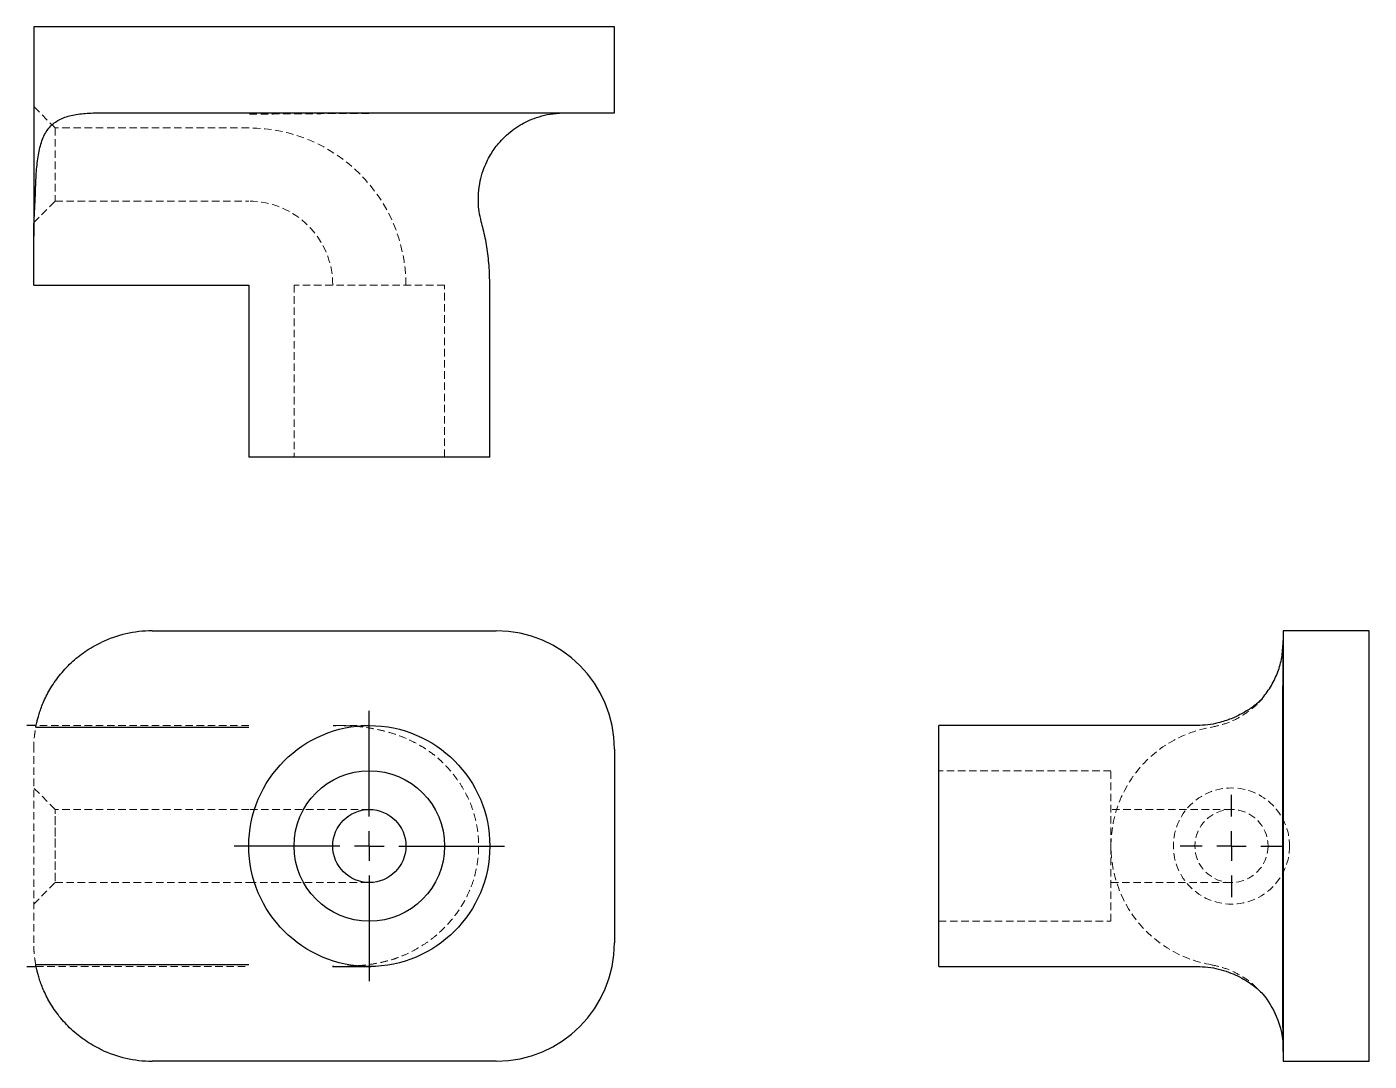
# Model space of a CAD drawing. Header units: millimetres. Extents: x 33 to 261, y 20 to 196.
import ezdxf

# ---------------------------------------------------------------- set-up
doc = ezdxf.new("R2010")
doc.units = ezdxf.units.MM
doc.linetypes.add('HIDDEN', pattern=[1.905, 1.27, -0.635])
doc.layers.add('10', color=7, linetype='Continuous')

# ---------------------------------------------------------------- blocks, each defined once
blk = doc.blocks.new('SW_CENTERMARKSYMBOL_0')
at = {"layer": '10', "color": 0}
for p, q in [((0, 5), (0, 23)), ((0, 0), (0, 2.5)), ((-5, 0), (-23, 0)), ((0, 0), (-2.5, 0)), ((0, 0), (0, -2.5)), ((0, 0), (2.5, 0)), ((5, 0), (23, 0)), ((0, -5), (0, -23))]:
    blk.add_line(p, q, dxfattribs=at)
blk = doc.blocks.new('SW_CENTERMARKSYMBOL_1')
at = {"layer": '10', "color": 0}
for p, q in [((0, 5), (0, 8.72)), ((0, 0), (0, 2.5)), ((-5, 0), (-8.72, 0)), ((0, 0), (-2.5, 0)), ((0, 0), (0, -2.5)), ((0, 0), (2.5, 0)), ((5, 0), (8.72, 0)), ((0, -5), (0, -8.72))]:
    blk.add_line(p, q, dxfattribs=at)

msp = doc.modelspace()

# ---------------------------------------------------------------- linework, layer by layer
at = {"color": 7, "linetype": 'Continuous', "lineweight": 25}
for p, q in [((34.17, 196.38), (34.17, 160.75)), ((54.3, 196.38), (34.17, 196.38)), ((112.87, 196.38), (54.3, 196.38)), ((133, 196.38), (112.87, 196.38)), ((133, 181.74), (133, 196.38)), ((45.64, 181.74), (54.3, 181.74)), ((54.3, 181.74), (112.87, 181.74)), ((112.87, 181.74), (133, 181.74)), ((34.17, 152.45), (70.77, 152.45)), ((70.77, 152.45), (70.77, 123.17)), ((111.77, 123.17), (111.77, 152.45)), ((111.77, 123.17), (70.77, 123.17)), ((54.3, 93.6), (112.87, 93.6)), ((246.74, 93.6), (246.74, 73.47)), ((261.38, 93.6), (246.74, 93.6)), ((261.38, 73.47), (261.38, 93.6)), ((34.58, 77.5), (33, 77.5)), ((34.52, 77.21), (70.77, 77.21)), ((85.18, 77.49), (85.58, 77.49)), ((217.45, 77.5), (188.17, 77.5)), ((188.17, 57), (188.17, 77.5)), ((232.1, 77.49), (231.94, 77.49)), ((133, 73.47), (133, 40.53)), ((246.74, 73.47), (246.74, 40.53)), ((261.38, 40.53), (261.38, 73.47)), ((188.17, 36.5), (188.17, 57)), ((246.74, 40.53), (246.74, 20.4)), ((261.38, 20.4), (261.38, 40.53)), ((70.77, 36.79), (34.52, 36.79)), ((33, 36.5), (34.58, 36.5)), ((85.21, 36.51), (85.02, 36.51)), ((188.17, 36.5), (217.45, 36.5)), ((112.87, 20.4), (54.3, 20.4)), ((246.74, 20.4), (261.38, 20.4))]:
    msp.add_line(p, q, dxfattribs=at)
at = {"color": 7, "linetype": 'HIDDEN', "lineweight": 18}
for p, q in [((37.83, 179.17), (34.17, 182.83)), ((37.83, 179.17), (37.83, 166.73)), ((70.77, 179.17), (37.83, 179.17)), ((34.17, 163.07), (37.83, 166.73)), ((37.83, 166.73), (70.77, 166.73)), ((104.08, 152.45), (78.46, 152.45)), ((78.46, 152.45), (78.46, 123.17)), ((104.08, 123.17), (104.08, 152.45)), ((54.3, 93.6), (54.3, 93.6)), ((246.74, 91.65), (246.74, 91.65)), ((70.77, 77.5), (34.58, 77.5)), ((91.24, 77.5), (91.23, 77.5)), ((234.54, 77.21), (234.54, 77.21)), ((34.17, 73.47), (34.17, 73.47)), ((217.45, 69.81), (188.17, 69.81)), ((217.45, 57), (217.45, 69.81)), ((37.83, 63.22), (34.17, 66.88)), ((70.77, 63.22), (37.83, 63.22)), ((91.27, 63.22), (70.77, 63.22)), ((237.95, 63.22), (217.45, 63.22)), ((217.45, 44.19), (217.45, 57)), ((34.17, 47.12), (37.83, 50.78)), ((37.83, 50.78), (70.77, 50.78)), ((70.77, 50.78), (91.27, 50.78)), ((217.45, 50.78), (237.95, 50.78)), ((188.17, 44.19), (217.45, 44.19)), ((34.17, 40.53), (34.17, 40.53)), ((234.54, 36.79), (234.54, 36.79)), ((34.58, 36.5), (70.77, 36.5)), ((246.74, 22.35), (246.74, 22.35)), ((54.3, 20.4), (54.3, 20.4))]:
    msp.add_line(p, q, dxfattribs=at)
at = {"color": 7, "linetype": 'Continuous', "lineweight": 25, "flags": 128}
msp.add_lwpolyline([(34.17, 152.45), (34.17, 152.52), (34.17, 152.7), (34.17, 153.01), (34.17, 153.44), (34.17, 153.98), (34.17, 154.64), (34.17, 155.42), (34.17, 156.29), (34.17, 157.27), (34.17, 158.35), (34.17, 159.51), (34.17, 160.75)], dxfattribs=at)
at = {"color": 7, "linetype": 'HIDDEN', "lineweight": 18, "flags": 128}
for points in [[(34.17, 40.53), (34.17, 41.53), (34.17, 42.62), (34.17, 43.8), (34.17, 45.05), (34.17, 46.38), (34.17, 47.78), (34.17, 49.23), (34.17, 50.73), (34.17, 52.26), (34.17, 53.82), (34.17, 55.41), (34.17, 57), (34.17, 58.59), (34.17, 60.18), (34.17, 61.74), (34.17, 63.27), (34.17, 64.77), (34.17, 66.22), (34.17, 67.62), (34.17, 68.95), (34.17, 70.2), (34.17, 71.38), (34.17, 72.47), (34.17, 73.47)], [(37.83, 57), (37.83, 57.89), (37.83, 58.75), (37.83, 59.59), (37.83, 60.36), (37.83, 61.08), (37.83, 61.7), (37.83, 62.23), (37.83, 62.66), (37.83, 62.97), (37.83, 63.16), (37.83, 63.22), (37.83, 63.16), (37.83, 62.97), (37.83, 62.66), (37.83, 62.23), (37.83, 61.7), (37.83, 61.08), (37.83, 60.36), (37.83, 59.59), (37.83, 58.75), (37.83, 57.89), (37.83, 57), (37.83, 56.11), (37.83, 55.25), (37.83, 54.41), (37.83, 53.64), (37.83, 52.92), (37.83, 52.3), (37.83, 51.77), (37.83, 51.34), (37.83, 51.03), (37.83, 50.84), (37.83, 50.78), (37.83, 50.84), (37.83, 51.03), (37.83, 51.34), (37.83, 51.77), (37.83, 52.3), (37.83, 52.92), (37.83, 53.64), (37.83, 54.41), (37.83, 55.25), (37.83, 56.11), (37.83, 57)]]:
    msp.add_lwpolyline(points, dxfattribs=at)
at = {"color": 7, "linetype": 'Continuous', "lineweight": 25}
for radius in [20.5, 12.81, 6.22]:
    msp.add_circle((91.27, 57), radius, dxfattribs=at)
at = {"color": 7, "linetype": 'HIDDEN', "lineweight": 18}
for radius in [9.88, 6.22]:
    msp.add_circle((237.95, 57), radius, dxfattribs=at)
for radius in [26.72, 14.28]:
    msp.add_arc((70.77, 152.45), radius, 0, 90, dxfattribs=at)
at = {"color": 7, "linetype": 'Continuous', "lineweight": 25}
for centre, start, end in [((54.3, 73.47), 90, 115.4635), ((112.87, 73.47), 0, 90), ((112.87, 40.53), 270, 0), ((54.3, 40.53), 244.5365, 270)]:
    msp.add_arc(centre, 20.13, start, end, dxfattribs=at)
for points, knots in [([(34.52, 169.54), (34.55, 170.56), (34.61, 171.55), (34.74, 172.98), (34.79, 173.44), (34.92, 174.36), (34.99, 174.8), (35.26, 176.07), (35.48, 176.84), (35.94, 177.88), (36.11, 178.21), (36.48, 178.8), (36.69, 179.08), (37.14, 179.58), (37.39, 179.81), (37.93, 180.23), (38.21, 180.41), (38.82, 180.73), (39.14, 180.87), (39.82, 181.12), (40.18, 181.22), (41.3, 181.48), (42.1, 181.59), (43.8, 181.72), (44.71, 181.74), (45.64, 181.74)], [0, 0, 0, 0, 0.125, 0.125, 0.1875, 0.1875, 0.25, 0.25, 0.375, 0.375, 0.4375, 0.4375, 0.5, 0.5, 0.5625, 0.5625, 0.625, 0.625, 0.6875, 0.6875, 0.75, 0.75, 0.875, 0.875, 1, 1, 1, 1]), ([(110.32, 163.24), (110.19, 163.8), (109.93, 164.9), (109.8, 166.53), (109.83, 168.28), (110.09, 170.08), (110.58, 171.86), (111.18, 173.34), (111.83, 174.56), (112.51, 175.6), (113.32, 176.64), (114.32, 177.7), (115.54, 178.75), (116.83, 179.63), (118.22, 180.37), (119.76, 181), (121.58, 181.51), (122.91, 181.64), (123.61, 181.71)], [0, 0, 0, 0, 0.066836, 0.129511, 0.188064, 0.268095, 0.338763, 0.400049, 0.451987, 0.497366, 0.542732, 0.603611, 0.664916, 0.727835, 0.783046, 0.846807, 0.919127, 1, 1, 1, 1]), ([(34.17, 160.75), (34.17, 162.05), (34.23, 163.44), (34.35, 165.64), (34.39, 166.4), (34.46, 167.95), (34.49, 168.74), (34.52, 169.54)], [0, 0, 0, 0, 0.5, 0.5, 0.75, 0.75, 1, 1, 1, 1]), ([(111.77, 152.45), (111.74, 153.56), (111.7, 155.73), (111.29, 158.89), (110.83, 161.39), (110.42, 162.8), (110.3, 163.23)], [0, 0, 0, 0, 0.303121, 0.596182, 0.877073, 1, 1, 1, 1]), ([(34.52, 77.21), (34.55, 77.39), (34.61, 77.67), (34.74, 78.23), (34.79, 78.45), (34.92, 78.93), (34.99, 79.19), (35.26, 80.03), (35.48, 80.67), (35.94, 81.74), (36.11, 82.1), (36.48, 82.85), (36.69, 83.24), (37.14, 84.01), (37.39, 84.4), (37.93, 85.19), (38.21, 85.58), (38.82, 86.35), (39.14, 86.73), (39.82, 87.47), (40.18, 87.83), (41.3, 88.88), (42.1, 89.52), (43.8, 90.68), (44.71, 91.2), (45.64, 91.65)], [0, 0, 0, 0, 0.125, 0.125, 0.1875, 0.1875, 0.25, 0.25, 0.375, 0.375, 0.4375, 0.4375, 0.5, 0.5, 0.5625, 0.5625, 0.625, 0.625, 0.6875, 0.6875, 0.75, 0.75, 0.875, 0.875, 1, 1, 1, 1]), ([(243.27, 82.2), (243.79, 82.88), (244.82, 84.25), (245.89, 86.6), (246.6, 89.08), (246.69, 90.79), (246.74, 91.65)], [0, 0, 0, 0, 0.249819, 0.499939, 0.750017, 1, 1, 1, 1]), ([(246.74, 22.04), (246.74, 22.19), (246.74, 22.51), (246.73, 23.32), (246.73, 24.35), (246.72, 25.53), (246.72, 26.82), (246.71, 28.18), (246.71, 29.57), (246.71, 31.03), (246.71, 32.59), (246.71, 34.62), (246.71, 37.21), (246.71, 40.42), (246.71, 43.81), (246.71, 47.35), (246.71, 51.01), (246.71, 54.75), (246.71, 58.52), (246.71, 62.25), (246.71, 65.89), (246.71, 69.37), (246.71, 72.64), (246.71, 75.3), (246.71, 77.45), (246.71, 79.26), (246.72, 81.17), (246.72, 83.15), (246.72, 85.01), (246.73, 86.69), (246.73, 88.18), (246.73, 89.52), (246.73, 90.66), (246.74, 91.52), (246.74, 91.81), (246.74, 91.95)], [0, 0, 0, 0, 0.0310149, 0.0643569, 0.0956586, 0.1249004, 0.1521063, 0.1773265, 0.200622, 0.2227283, 0.2447046, 0.2665602, 0.3026872, 0.3384217, 0.3737312, 0.4087951, 0.4438522, 0.4789239, 0.5140059, 0.5490738, 0.583779, 0.6179834, 0.6517191, 0.6849851, 0.7047293, 0.7261236, 0.7504351, 0.7776638, 0.8078163, 0.8352328, 0.8647956, 0.8965532, 0.9305225, 0.9666696, 1, 1, 1, 1]), ([(243.28, 82.2), (243.13, 82.03), (242.85, 81.72), (242.26, 81.2), (241.57, 80.67), (240.79, 80.14), (239.91, 79.62), (238.96, 79.12), (237.94, 78.67), (236.86, 78.27), (235.54, 77.89), (233.96, 77.57), (232.71, 77.52), (232.1, 77.5)], [0, 0, 0, 0, 0.121892, 0.234844, 0.338935, 0.434509, 0.522168, 0.60274, 0.67726, 0.747014, 0.813223, 0.908029, 1, 1, 1, 1]), ([(231.94, 77.5), (231.63, 77.5), (231.03, 77.5), (230.12, 77.5), (229.23, 77.5), (228.21, 77.5), (226.91, 77.5), (225.16, 77.5), (223.25, 77.5), (221.31, 77.5), (219.43, 77.5), (218.13, 77.5), (217.45, 77.5)], [0, 0, 0, 0, 0.082814, 0.15568, 0.217335, 0.282089, 0.375219, 0.496076, 0.642681, 0.753313, 0.872893, 1, 1, 1, 1]), ([(45.64, 22.35), (44.71, 22.8), (43.81, 23.31), (42.54, 24.18), (42.13, 24.48), (41.33, 25.12), (40.94, 25.46), (39.81, 26.51), (39.14, 27.25), (38.22, 28.4), (37.94, 28.79), (37.4, 29.58), (37.15, 29.97), (36.47, 31.13), (36.1, 31.89), (35.64, 32.96), (35.51, 33.3), (35.27, 33.94), (35.17, 34.24), (35, 34.81), (34.92, 35.07), (34.79, 35.55), (34.74, 35.76), (34.61, 36.33), (34.55, 36.61), (34.52, 36.79)], [0, 0, 0, 0, 0.125, 0.125, 0.1875, 0.1875, 0.25, 0.25, 0.375, 0.375, 0.4375, 0.4375, 0.5, 0.5, 0.625, 0.625, 0.6875, 0.6875, 0.75, 0.75, 0.8125, 0.8125, 0.875, 0.875, 1, 1, 1, 1]), ([(85.02, 36.5), (85.24, 36.5), (85.83, 36.5), (86.72, 36.5), (87.78, 36.5), (88.86, 36.5), (89.88, 36.5), (90.74, 36.5), (91.38, 36.5), (91.51, 36.5), (91.58, 36.5)], [0, 0, 0, 0, 0.053089, 0.145064, 0.249719, 0.37148, 0.509296, 0.661561, 0.826059, 1, 1, 1, 1]), ([(217.45, 36.5), (218.27, 36.5), (219.83, 36.5), (222.04, 36.5), (224.01, 36.51), (225.9, 36.51), (227.77, 36.5), (229.59, 36.5), (231.04, 36.5), (231.82, 36.5), (232.11, 36.5)], [0, 0, 0, 0, 0.151549, 0.292026, 0.419974, 0.534312, 0.667591, 0.797018, 0.924931, 1, 1, 1, 1]), ([(232.1, 36.5), (232.72, 36.48), (234, 36.43), (235.8, 36.07), (237.5, 35.55), (239.05, 34.89), (240.43, 34.14), (241.61, 33.35), (242.6, 32.55), (243.04, 32.06), (243.28, 31.8)], [0, 0, 0, 0, 0.100534, 0.203856, 0.311997, 0.427514, 0.552712, 0.689254, 0.838218, 1, 1, 1, 1]), ([(243.28, 31.8), (244.22, 30.68), (246.04, 27.73), (246.74, 24.31), (246.74, 22.35)], [0, 0, 0, 0, 0.2142857, 0.5, 0.5, 0.5, 0.5])]:
    msp.add_open_spline(points, degree=3, knots=knots, dxfattribs=at)
at = {"color": 7, "linetype": 'HIDDEN', "lineweight": 18}
for points, knots in [([(123.59, 181.71), (123.59, 181.71), (123.58, 181.72), (123.29, 181.72), (122.81, 181.72), (122.2, 181.72), (121.52, 181.73), (120.79, 181.73), (120.04, 181.73), (119.33, 181.73), (118.72, 181.72), (118.16, 181.72), (117.44, 181.72), (116.43, 181.72), (115.04, 181.71), (113.34, 181.71), (111.32, 181.71), (108.99, 181.71), (106.4, 181.71), (103.64, 181.71), (100.73, 181.7), (97.7, 181.69), (94.57, 181.68), (91.38, 181.66), (87.72, 181.64), (83.64, 181.61), (79.21, 181.58), (74.95, 181.55), (72.15, 181.53), (70.77, 181.51)], [0, 0, 0, 0, 0.030354, 0.069674, 0.105454, 0.137678, 0.166337, 0.191417, 0.216765, 0.236914, 0.251853, 0.263617, 0.27678, 0.302215, 0.332015, 0.366171, 0.40467, 0.446417, 0.488838, 0.531856, 0.575478, 0.619679, 0.664416, 0.709637, 0.754326, 0.819049, 0.881524, 0.941917, 1, 1, 1, 1]), ([(123.61, 181.71), (123.56, 181.71), (123.48, 181.71), (123.07, 181.71), (122.49, 181.7), (121.71, 181.7), (120.7, 181.7), (119.5, 181.7), (118.28, 181.69), (117.09, 181.69), (116, 181.69), (115.03, 181.69), (114.21, 181.7), (113.53, 181.7), (112.86, 181.7), (112.02, 181.7), (110.92, 181.71), (109.51, 181.71), (107.77, 181.72), (105.68, 181.72), (103.43, 181.72), (101.1, 181.73), (98.74, 181.73), (96.14, 181.73), (93.31, 181.73), (90.26, 181.73), (87.68, 181.74), (86.11, 181.74), (85.64, 181.74)], [0, 0, 0, 0, 0.050986, 0.099029, 0.144144, 0.186357, 0.238165, 0.284901, 0.326573, 0.363178, 0.394719, 0.421197, 0.442618, 0.458989, 0.473966, 0.494406, 0.520475, 0.552183, 0.589565, 0.632692, 0.681654, 0.722263, 0.766229, 0.813552, 0.864199, 0.918093, 0.975274, 1, 1, 1, 1]), ([(234.54, 77.21), (235.37, 77.4), (237.05, 77.77), (239.39, 78.87), (241.48, 80.35), (242.79, 81.5), (243.27, 82.2), (243.27, 82.2)], [0, 0, 0, 0, 0.250161, 0.500453, 0.750429, 0.999977, 1, 1, 1, 1]), ([(34.17, 73.47), (34.17, 74.44), (34.23, 75.23), (34.35, 76.17), (34.39, 76.44), (34.46, 76.9), (34.49, 77.08), (34.52, 77.21)], [0, 0, 0, 0, 0.5, 0.5, 0.75, 0.75, 1, 1, 1, 1]), ([(85.1, 77.5), (85.35, 77.5), (85.89, 77.5), (86.93, 77.48), (88.23, 77.43), (89.84, 77.3), (91.67, 77.04), (93.64, 76.63), (95.67, 76.04), (97.59, 75.3), (99.28, 74.48), (100.7, 73.64), (101.87, 72.83), (102.82, 72.07), (103.7, 71.28), (104.6, 70.35), (105.62, 69.15), (106.7, 67.67), (107.76, 65.87), (108.68, 63.83), (109.36, 61.62), (109.77, 59.37), (109.91, 57.11), (109.79, 54.89), (109.43, 52.72), (108.84, 50.64), (107.94, 48.47), (106.69, 46.26), (105.04, 44.09), (103.31, 42.33), (101.58, 40.93), (99.92, 39.82), (98.15, 38.86), (96.48, 38.12), (94.84, 37.57), (93.26, 37.17), (91.51, 36.86), (89.58, 36.64), (87.42, 36.52), (85.91, 36.51), (85.1, 36.5)], [0, 0, 0, 0, 0.010998, 0.024341, 0.04339, 0.065635, 0.091065, 0.119495, 0.149057, 0.178408, 0.204228, 0.226824, 0.246408, 0.263115, 0.277011, 0.295273, 0.316845, 0.342071, 0.370912, 0.402804, 0.434682, 0.466115, 0.497141, 0.527779, 0.55798, 0.58763, 0.616769, 0.654873, 0.692226, 0.729196, 0.756739, 0.784227, 0.811887, 0.840072, 0.860455, 0.88292, 0.907781, 0.935234, 0.965624, 1, 1, 1, 1]), ([(91.11, 77.5), (91.1, 77.5), (91.06, 77.5), (90.67, 77.5), (90.01, 77.5), (89.17, 77.5), (88.28, 77.5), (87.41, 77.5), (86.53, 77.5), (85.94, 77.5), (85.58, 77.5), (85.58, 77.5)], [0, 0, 0, 0, 0.028785, 0.213299, 0.384342, 0.539356, 0.676404, 0.794135, 0.893733, 0.998777, 1, 1, 1, 1]), ([(217.45, 57), (217.45, 59.4), (217.88, 61.79), (219.53, 66.3), (220.75, 68.4), (223.84, 72.06), (225.71, 73.62), (229.88, 75.99), (232.17, 76.81), (234.54, 77.21)], [0, 0, 0, 0, 0.25, 0.25, 0.5, 0.5, 0.75, 0.75, 1, 1, 1, 1]), ([(234.54, 36.79), (232.17, 37.19), (229.88, 38.01), (225.71, 40.38), (223.84, 41.94), (220.75, 45.6), (219.53, 47.7), (217.88, 52.21), (217.45, 54.6), (217.45, 57)], [0, 0, 0, 0, 0.25, 0.25, 0.5, 0.5, 0.75, 0.75, 1, 1, 1, 1]), ([(34.52, 36.79), (34.47, 37.06), (34.39, 37.51), (34.27, 38.45), (34.24, 38.8), (34.18, 39.6), (34.17, 40.05), (34.17, 40.53)], [0, 0, 0, 0, 0.5, 0.5, 0.75, 0.75, 1, 1, 1, 1]), ([(234.54, 36.79), (235.37, 36.6), (237.05, 36.23), (239.37, 35.11), (241.18, 33.94), (242.07, 33.02), (242.36, 32.71)], [0, 0, 0, 0, 0.286054, 0.572173, 0.858231, 1, 1, 1, 1])]:
    msp.add_open_spline(points, degree=3, knots=knots, dxfattribs=at)

# ---------------------------------------------------------------- block references
at = {"layer": '10'}
for name, p in [('SW_CENTERMARKSYMBOL_0', (91.27, 57)), ('SW_CENTERMARKSYMBOL_1', (237.95, 57))]:
    msp.add_blockref(name, p, dxfattribs=at)

doc.saveas('drawing.dxf')
